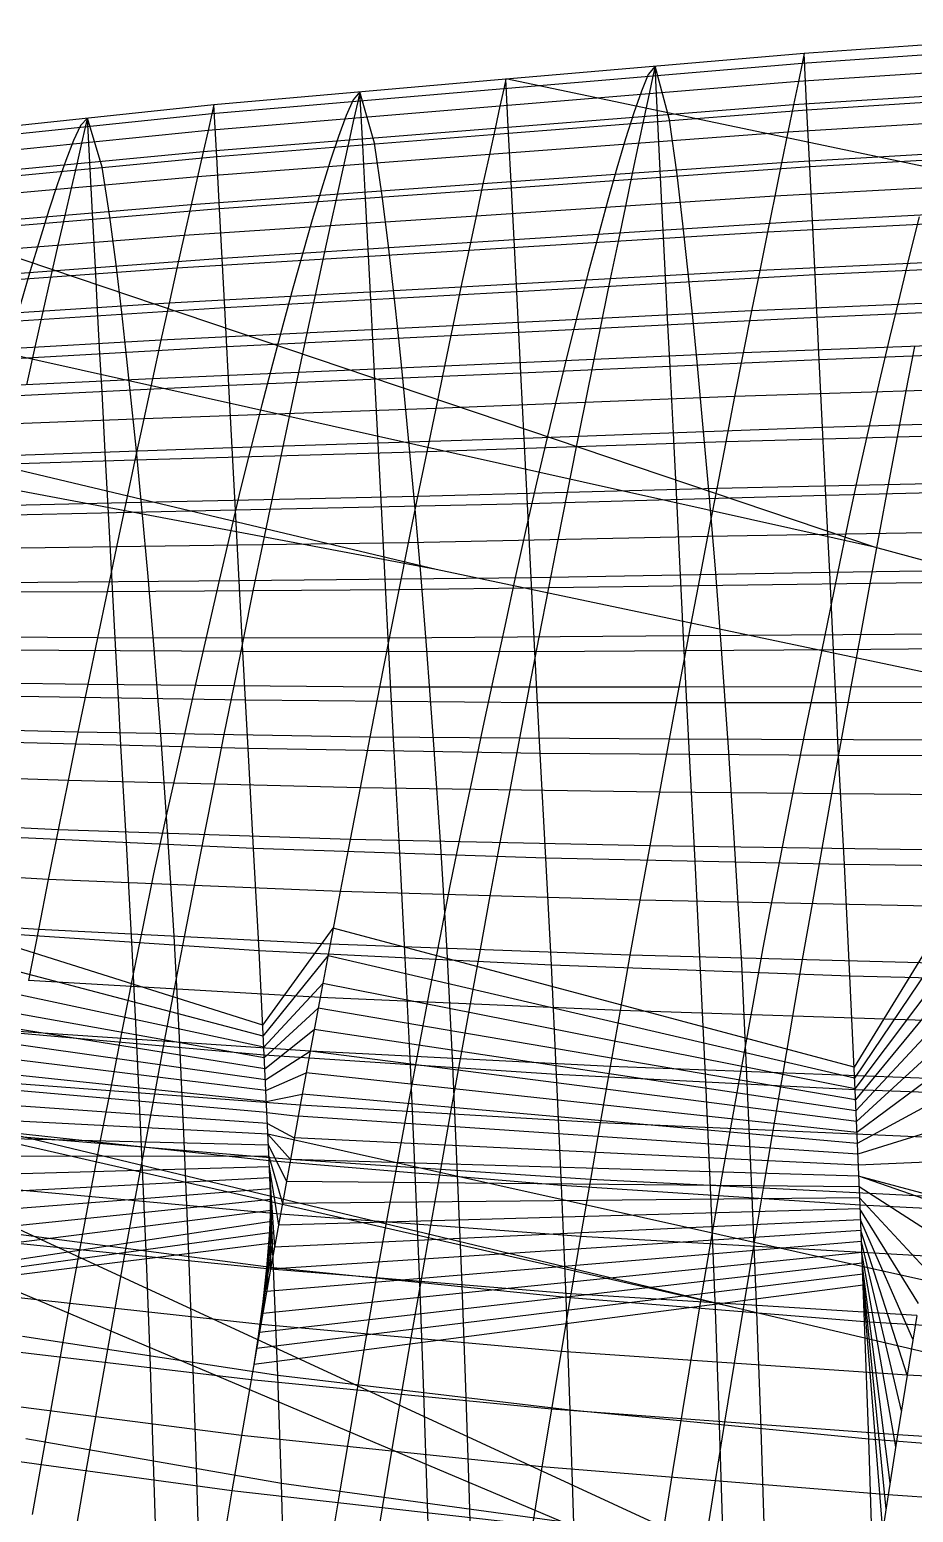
# Model space of a CAD drawing. Extents: x -530 to 530, y -2 to 255.
# Drawn here: x -453.5 to -411.5, y 173.8 to 244.3 of the extents above; entities that cross this region are included whole.
import ezdxf

# ---------------------------------------------------------------- set-up
doc = ezdxf.new("R2010")
doc.units = 0
doc.header["$MEASUREMENT"] = 0
doc.layers.add('default', color=7, linetype='Continuous')

msp = doc.modelspace()

# ---------------------------------------------------------------- linework, layer by layer
at = {"layer": 'default', "color": 5, "linetype": 'Continuous'}
for p, q in [((-400.43, 244.328, 141.991), (-416.674, 243.195, 155.404)), ((-400.43, 244.328, 141.991), (-416.674, 243.195, 155.404)), ((-400.527, 243.835, 141.917), (-416.774, 242.719, 155.337)), ((-416.774, 242.719, 155.337), (-430.973, 241.517, 170.23)), ((-416.674, 243.195, 155.404), (-430.873, 241.973, 170.29)), ((-416.674, 243.195, 155.404), (-430.873, 241.973, 170.29)), ((-400.705, 242.94, 141.781), (-416.954, 241.856, 155.215)), ((-416.774, 242.719, 155.337), (-416.954, 241.856, 155.215)), ((-416.674, 243.195, 155.404), (-416.774, 242.719, 155.337)), ((-430.873, 241.973, 170.29), (-444.76, 240.751, 184.698)), ((-430.873, 241.973, 170.29), (-444.76, 240.751, 184.698)), ((-430.873, 241.973, 170.29), (-430.973, 241.517, 170.23)), ((-430.973, 241.517, 170.23), (-444.86, 240.316, 184.645)), ((-416.954, 241.856, 155.215), (-431.155, 240.689, 170.12)), ((-430.973, 241.517, 170.23), (-431.155, 240.689, 170.12)), ((-416.954, 241.856, 155.215), (-417.185, 240.749, 155.059)), ((-400.931, 241.793, 141.609), (-417.185, 240.749, 155.059)), ((-444.76, 240.751, 184.698), (-456.807, 239.477, 199.979)), ((-444.76, 240.751, 184.698), (-456.807, 239.477, 199.979)), ((-431.155, 240.689, 170.12), (-445.043, 239.526, 184.548)), ((-444.76, 240.751, 184.698), (-444.86, 240.316, 184.645)), ((-417.185, 240.749, 155.059), (-431.387, 239.627, 169.981)), ((-431.155, 240.689, 170.12), (-431.387, 239.627, 169.981)), ((-417.185, 240.749, 155.059), (-417.454, 239.453, 154.878)), ((-444.86, 240.316, 184.645), (-456.906, 239.065, 199.933)), ((-444.86, 240.316, 184.645), (-445.043, 239.526, 184.548)), ((-401.194, 240.449, 141.409), (-417.454, 239.453, 154.878)), ((-445.043, 239.526, 184.548), (-457.085, 238.317, 199.849)), ((-431.387, 239.627, 169.981), (-445.275, 238.514, 184.426)), ((-445.043, 239.526, 184.548), (-445.275, 238.514, 184.426)), ((-431.387, 239.627, 169.981), (-431.658, 238.384, 169.819)), ((-417.454, 239.453, 154.878), (-431.658, 238.384, 169.819)), ((-417.454, 239.453, 154.878), (-417.754, 237.997, 154.677)), ((-445.275, 238.514, 184.426), (-457.314, 237.358, 199.742)), ((-445.275, 238.514, 184.426), (-445.546, 237.328, 184.284)), ((-401.489, 238.94, 141.185), (-417.754, 237.997, 154.677)), ((-431.658, 238.384, 169.819), (-445.546, 237.328, 184.284)), ((-431.658, 238.384, 169.819), (-431.961, 236.986, 169.638)), ((-417.754, 237.997, 154.677), (-431.961, 236.986, 169.638)), ((-417.754, 237.997, 154.677), (-418.079, 236.406, 154.46)), ((-445.546, 237.328, 184.284), (-457.581, 236.236, 199.618)), ((-445.546, 237.328, 184.284), (-445.848, 235.996, 184.126)), ((-401.808, 237.291, 140.945), (-418.079, 236.406, 154.46)), ((-431.961, 236.986, 169.638), (-445.848, 235.996, 184.126)), ((-431.961, 236.986, 169.638), (-432.289, 235.46, 169.444)), ((-418.079, 236.406, 154.46), (-432.289, 235.46, 169.444)), ((-418.079, 236.406, 154.46), (-418.427, 234.693, 154.228)), ((-445.848, 235.996, 184.126), (-457.88, 234.975, 199.479)), ((-445.848, 235.996, 184.126), (-446.176, 234.541, 183.955)), ((-432.289, 235.46, 169.444), (-446.176, 234.541, 183.955)), ((-432.289, 235.46, 169.444), (-432.639, 233.816, 169.237)), ((-402.149, 235.515, 140.688), (-418.427, 234.693, 154.228)), ((-446.176, 234.541, 183.955), (-458.203, 233.597, 199.33)), ((-446.176, 234.541, 183.955), (-446.527, 232.974, 183.774)), ((-418.427, 234.693, 154.228), (-432.639, 233.816, 169.237)), ((-418.427, 234.693, 154.228), (-418.794, 232.874, 153.985)), ((-432.639, 233.816, 169.237), (-446.527, 232.974, 183.774)), ((-432.639, 233.816, 169.237), (-433.009, 232.071, 169.019)), ((-402.51, 233.629, 140.419), (-418.794, 232.874, 153.985)), ((-446.527, 232.974, 183.774), (-458.549, 232.113, 199.172)), ((-446.527, 232.974, 183.774), (-446.897, 231.31, 183.583)), ((-418.794, 232.874, 153.985), (-433.009, 232.071, 169.019)), ((-418.794, 232.874, 153.985), (-419.178, 230.956, 153.732)), ((-433.009, 232.071, 169.019), (-446.897, 231.31, 183.583)), ((-433.009, 232.071, 169.019), (-433.396, 230.231, 168.793)), ((-402.886, 231.641, 140.139), (-419.178, 230.956, 153.732)), ((-446.897, 231.31, 183.583), (-458.914, 230.537, 199.005)), ((-446.897, 231.31, 183.583), (-447.283, 229.555, 183.386)), ((-419.178, 230.956, 153.732), (-433.396, 230.231, 168.793)), ((-419.178, 230.956, 153.732), (-419.576, 228.953, 153.47)), ((-433.396, 230.231, 168.793), (-447.283, 229.555, 183.386)), ((-433.396, 230.231, 168.793), (-433.798, 228.31, 168.559)), ((-447.283, 229.555, 183.386), (-459.295, 228.875, 198.833)), ((-447.283, 229.555, 183.386), (-447.685, 227.723, 183.18)), ((-403.277, 229.565, 139.848), (-419.576, 228.953, 153.47)), ((-419.576, 228.953, 153.47), (-433.798, 228.31, 168.559)), ((-419.576, 228.953, 153.47), (-419.986, 226.869, 153.202)), ((-433.798, 228.31, 168.559), (-447.685, 227.723, 183.18)), ((-433.798, 228.31, 168.559), (-434.211, 226.31, 168.32)), ((-447.685, 227.723, 183.18), (-459.691, 227.14, 198.654)), ((-447.685, 227.723, 183.18), (-448.098, 225.816, 182.971)), ((-403.679, 227.404, 139.551), (-419.986, 226.869, 153.202)), ((-419.986, 226.869, 153.202), (-434.211, 226.31, 168.32)), ((-419.986, 226.869, 153.202), (-420.408, 224.713, 152.928)), ((-448.098, 225.816, 182.971), (-460.098, 225.335, 198.471)), ((-448.098, 225.816, 182.971), (-448.524, 223.844, 182.757)), ((-434.211, 226.31, 168.32), (-448.098, 225.816, 182.971)), ((-434.211, 226.31, 168.32), (-434.636, 224.241, 168.075)), ((-404.093, 225.169, 139.246), (-420.408, 224.713, 152.928)), ((-420.408, 224.713, 152.928), (-434.636, 224.241, 168.075)), ((-420.408, 224.713, 152.928), (-420.84, 222.49, 152.649)), ((-448.524, 223.844, 182.757), (-460.518, 223.467, 198.284)), ((-448.524, 223.844, 182.757), (-448.958, 221.811, 182.539)), ((-434.636, 224.241, 168.075), (-448.524, 223.844, 182.757)), ((-434.636, 224.241, 168.075), (-435.071, 222.109, 167.826)), ((-420.84, 222.49, 152.649), (-435.071, 222.109, 167.826)), ((-420.84, 222.49, 152.649), (-421.278, 220.207, 152.367)), ((-404.516, 222.866, 138.937), (-420.84, 222.49, 152.649)), ((-448.958, 221.811, 182.539), (-460.946, 221.541, 198.095)), ((-448.958, 221.811, 182.539), (-449.4, 219.722, 182.319)), ((-435.071, 222.109, 167.826), (-448.958, 221.811, 182.539)), ((-435.071, 222.109, 167.826), (-435.513, 219.918, 167.574)), ((-421.278, 220.207, 152.367), (-435.513, 219.918, 167.574)), ((-421.278, 220.207, 152.367), (-421.725, 217.87, 152.08)), ((-404.946, 220.499, 138.624), (-421.278, 220.207, 152.367)), ((-449.4, 219.722, 182.319), (-461.382, 219.563, 197.903)), ((-449.4, 219.722, 182.319), (-449.851, 217.583, 182.096)), ((-435.513, 219.918, 167.574), (-449.4, 219.722, 182.319)), ((-435.513, 219.918, 167.574), (-435.963, 217.675, 167.319)), ((-405.384, 218.076, 138.305), (-421.725, 217.87, 152.08)), ((-449.851, 217.583, 182.096), (-461.827, 217.538, 197.709)), ((-449.851, 217.583, 182.096), (-450.306, 215.397, 181.873)), ((-435.963, 217.675, 167.319), (-449.851, 217.583, 182.096)), ((-435.963, 217.675, 167.319), (-436.418, 215.383, 167.063)), ((-421.725, 217.87, 152.08), (-435.963, 217.675, 167.319)), ((-421.725, 217.87, 152.08), (-422.176, 215.48, 151.793)), ((-450.306, 215.397, 181.873), (-462.275, 215.468, 197.514)), ((-450.306, 215.397, 181.873), (-450.767, 213.168, 181.647)), ((-436.418, 215.383, 167.063), (-450.306, 215.397, 181.873)), ((-436.418, 215.383, 167.063), (-436.879, 213.045, 166.804)), ((-422.176, 215.48, 151.793), (-436.418, 215.383, 167.063)), ((-422.176, 215.48, 151.793), (-422.634, 213.044, 151.503)), ((-405.827, 215.599, 137.986), (-422.176, 215.48, 151.793)), ((-450.767, 213.168, 181.647), (-462.73, 213.357, 197.318)), ((-450.767, 213.168, 181.647), (-451.232, 210.902, 181.421)), ((-436.879, 213.045, 166.804), (-450.767, 213.168, 181.647)), ((-436.879, 213.045, 166.804), (-437.345, 210.669, 166.545)), ((-422.634, 213.044, 151.503), (-436.879, 213.045, 166.804)), ((-422.634, 213.044, 151.503), (-423.095, 210.567, 151.212)), ((-406.276, 213.074, 137.664), (-422.634, 213.044, 151.503)), ((-451.232, 210.902, 181.421), (-463.189, 211.211, 197.121)), ((-451.232, 210.902, 181.421), (-451.7, 208.598, 181.196)), ((-437.345, 210.669, 166.545), (-451.232, 210.902, 181.421)), ((-437.345, 210.669, 166.545), (-437.812, 208.253, 166.286)), ((-423.095, 210.567, 151.212), (-437.345, 210.669, 166.545)), ((-423.095, 210.567, 151.212), (-423.559, 208.049, 150.922)), ((-406.728, 210.507, 137.34), (-423.095, 210.567, 151.212)), ((-451.7, 208.598, 181.196), (-463.65, 209.029, 196.926)), ((-451.7, 208.598, 181.196), (-452.171, 206.263, 180.97)), ((-437.812, 208.253, 166.286), (-451.7, 208.598, 181.196)), ((-437.812, 208.253, 166.286), (-438.283, 205.804, 166.027)), ((-423.559, 208.049, 150.922), (-437.812, 208.253, 166.286)), ((-423.559, 208.049, 150.922), (-424.026, 205.497, 150.631)), ((-407.183, 207.897, 137.017), (-423.559, 208.049, 150.922)), ((-452.171, 206.263, 180.97), (-464.115, 206.818, 196.73)), ((-452.171, 206.263, 180.97), (-452.645, 203.9, 180.744)), ((-438.283, 205.804, 166.027), (-452.171, 206.263, 180.97)), ((-438.283, 205.804, 166.027), (-438.757, 203.326, 165.768)), ((-424.026, 205.497, 150.631), (-438.283, 205.804, 166.027)), ((-424.026, 205.497, 150.631), (-424.497, 202.914, 150.339)), ((-407.642, 205.251, 136.694), (-424.026, 205.497, 150.631)), ((-452.645, 203.9, 180.744), (-464.583, 204.58, 196.533)), ((-452.645, 203.9, 180.744), (-453.118, 201.509, 180.521)), ((-438.757, 203.326, 165.768), (-452.645, 203.9, 180.744)), ((-438.757, 203.326, 165.768), (-439.23, 200.819, 165.511)), ((-424.497, 202.914, 150.339), (-438.757, 203.326, 165.768)), ((-424.497, 202.914, 150.339), (-424.966, 200.301, 150.051)), ((-408.103, 202.574, 136.369), (-424.497, 202.914, 150.339)), ((-453.118, 201.509, 180.521), (-465.05, 202.315, 196.34)), ((-453.118, 201.509, 180.521), (-453.593, 199.094, 180.298)), ((-439.23, 200.819, 165.511), (-453.118, 201.509, 180.521)), ((-439.23, 200.819, 165.511), (-439.705, 198.286, 165.255)), ((-424.966, 200.301, 150.051), (-439.23, 200.819, 165.511)), ((-424.966, 200.301, 150.051), (-425.437, 197.661, 149.763)), ((-408.563, 199.866, 136.048), (-424.966, 200.301, 150.051)), ((-439.705, 198.286, 165.255), (-453.593, 199.094, 180.298)), ((-439.705, 198.286, 165.255), (-440.179, 195.733, 165)), ((-425.437, 197.661, 149.763), (-439.705, 198.286, 165.255)), ((-425.437, 197.661, 149.763), (-425.908, 195.001, 149.477)), ((-409.025, 197.13, 135.727), (-425.437, 197.661, 149.763)), ((-440.179, 195.733, 165), (-454.068, 196.659, 180.077)), ((-440.179, 195.733, 165), (-440.654, 193.16, 164.748)), ((-425.908, 195.001, 149.477), (-440.179, 195.733, 165)), ((-425.908, 195.001, 149.477), (-426.378, 192.319, 149.192)), ((-409.487, 194.372, 135.408), (-425.908, 195.001, 149.477)), ((-440.654, 193.16, 164.748), (-454.543, 194.205, 179.858)), ((-440.654, 193.16, 164.748), (-441.127, 190.57, 164.498)), ((-426.378, 192.319, 149.192), (-440.654, 193.16, 164.748)), ((-426.378, 192.319, 149.192), (-426.847, 189.62, 148.911)), ((-409.948, 191.592, 135.09), (-426.378, 192.319, 149.192)), ((-441.127, 190.57, 164.498), (-455.016, 191.736, 179.641)), ((-441.127, 190.57, 164.498), (-441.598, 187.966, 164.251)), ((-426.847, 189.62, 148.911), (-441.127, 190.57, 164.498)), ((-441.598, 187.966, 164.251), (-455.487, 189.252, 179.427)), ((-426.847, 189.62, 148.911), (-427.315, 186.906, 148.633)), ((-410.408, 188.795, 134.776), (-426.847, 189.62, 148.911)), ((-441.598, 187.966, 164.251), (-442.067, 185.349, 164.007)), ((-427.315, 186.906, 148.633), (-441.598, 187.966, 164.251)), ((-442.067, 185.349, 164.007), (-455.956, 186.756, 179.215)), ((-427.315, 186.906, 148.633), (-427.78, 184.179, 148.357)), ((-410.867, 185.982, 134.466), (-427.315, 186.906, 148.633)), ((-442.067, 185.349, 164.007), (-442.533, 182.722, 163.766)), ((-427.78, 184.179, 148.357), (-442.067, 185.349, 164.007)), ((-442.533, 182.722, 163.766), (-456.422, 184.252, 179.007)), ((-427.78, 184.179, 148.357), (-428.242, 181.442, 148.086)), ((-411.323, 183.155, 134.158), (-427.78, 184.179, 148.357)), ((-442.533, 182.722, 163.766), (-442.997, 180.087, 163.529)), ((-428.242, 181.442, 148.086), (-442.533, 182.722, 163.766)), ((-411.323, 183.155, 134.158), (-411.776, 180.318, 133.855)), ((-442.997, 180.087, 163.529), (-456.886, 181.738, 178.802)), ((-428.242, 181.442, 148.086), (-428.702, 178.695, 147.818)), ((-411.776, 180.318, 133.855), (-428.242, 181.442, 148.086)), ((-442.997, 180.087, 163.529), (-443.455, 177.447, 163.297)), ((-428.702, 178.695, 147.818), (-442.997, 180.087, 163.529)), ((-411.776, 180.318, 133.855), (-412.228, 177.471, 133.556)), ((-394.875, 179.336, 119.448), (-411.776, 180.318, 133.855)), ((-443.455, 177.447, 163.297), (-457.345, 179.221, 178.601)), ((-428.702, 178.695, 147.818), (-429.157, 175.944, 147.556)), ((-412.228, 177.471, 133.556), (-428.702, 178.695, 147.818)), ((-443.455, 177.447, 163.297), (-443.911, 174.802, 163.068)), ((-429.157, 175.944, 147.556), (-443.455, 177.447, 163.297)), ((-412.228, 177.471, 133.556), (-412.674, 174.62, 133.262)), ((-395.314, 176.396, 119.118), (-412.228, 177.471, 133.556)), ((-443.911, 174.802, 163.068), (-457.801, 176.698, 178.404)), ((-429.157, 175.944, 147.556), (-429.609, 173.187, 147.297)), ((-412.674, 174.62, 133.262), (-429.157, 175.944, 147.556)), ((-443.911, 174.802, 163.068), (-444.362, 172.155, 162.844)), ((-429.609, 173.187, 147.297), (-443.911, 174.802, 163.068)), ((-412.674, 174.62, 133.262), (-413.117, 171.763, 132.973)), ((-395.748, 173.451, 118.794), (-412.674, 174.62, 133.262))]:
    msp.add_line(p, q, dxfattribs=at)
at = {"layer": 'default', "color": 3, "linetype": 'Continuous'}
for p, q in [((-416.542, 240.497, 155.756), (-416.674, 243.195, 155.404)), ((-430.741, 239.381, 170.62), (-430.873, 241.973, 170.29)), ((-400.3, 241.534, 142.362), (-416.542, 240.497, 155.756)), ((-444.629, 238.277, 185.006), (-444.76, 240.751, 184.698)), ((-416.542, 240.497, 155.756), (-430.741, 239.381, 170.62)), ((-416.409, 237.798, 156.107), (-416.542, 240.497, 155.756)), ((-430.741, 239.381, 170.62), (-444.629, 238.277, 185.006)), ((-430.609, 236.79, 170.951), (-430.741, 239.381, 170.62)), ((-400.169, 238.74, 142.733), (-416.409, 237.798, 156.107)), ((-444.629, 238.277, 185.006), (-456.68, 237.131, 200.264)), ((-444.499, 235.803, 185.314), (-444.629, 238.277, 185.006)), ((-416.409, 237.798, 156.107), (-430.609, 236.79, 170.951)), ((-416.283, 235.228, 156.442), (-416.409, 237.798, 156.107)), ((-430.609, 236.79, 170.951), (-444.499, 235.803, 185.314)), ((-430.483, 234.321, 171.266), (-430.609, 236.79, 170.951)), ((-444.499, 235.803, 185.314), (-456.554, 234.785, 200.55)), ((-444.375, 233.446, 185.608), (-444.499, 235.803, 185.314)), ((-400.046, 236.078, 143.087), (-416.283, 235.228, 156.442)), ((-416.283, 235.228, 156.442), (-430.483, 234.321, 171.266)), ((-416.158, 232.657, 156.776), (-416.283, 235.228, 156.442)), ((-430.483, 234.321, 171.266), (-444.375, 233.446, 185.608)), ((-430.357, 231.852, 171.581), (-430.483, 234.321, 171.266)), ((-444.375, 233.446, 185.608), (-456.434, 232.55, 200.821)), ((-444.25, 231.088, 185.901), (-444.375, 233.446, 185.608)), ((-399.922, 233.416, 143.44), (-416.158, 232.657, 156.776)), ((-416.158, 232.657, 156.776), (-430.357, 231.852, 171.581)), ((-416.058, 230.641, 157.04), (-416.158, 232.657, 156.776)), ((-430.357, 231.852, 171.581), (-444.25, 231.088, 185.901)), ((-430.258, 229.915, 171.828), (-430.357, 231.852, 171.581)), ((-444.25, 231.088, 185.901), (-456.314, 230.315, 201.092)), ((-444.152, 229.24, 186.132), (-444.25, 231.088, 185.901)), ((-399.824, 231.328, 143.718), (-416.058, 230.641, 157.04)), ((-416.058, 230.641, 157.04), (-430.258, 229.915, 171.828)), ((-415.959, 228.625, 157.303), (-416.058, 230.641, 157.04)), ((-430.258, 229.915, 171.828), (-444.152, 229.24, 186.132)), ((-430.159, 227.978, 172.076), (-430.258, 229.915, 171.828)), ((-444.152, 229.24, 186.132), (-456.219, 228.561, 201.306)), ((-444.054, 227.391, 186.363), (-444.152, 229.24, 186.132)), ((-415.959, 228.625, 157.303), (-430.159, 227.978, 172.076)), ((-399.726, 229.24, 143.996), (-415.959, 228.625, 157.303)), ((-415.8, 225.395, 157.723), (-415.959, 228.625, 157.303)), ((-430.159, 227.978, 172.076), (-444.054, 227.391, 186.363)), ((-430.001, 224.876, 172.471), (-430.159, 227.978, 172.076)), ((-444.054, 227.391, 186.363), (-456.123, 226.808, 201.519)), ((-443.898, 224.429, 186.732), (-444.054, 227.391, 186.363)), ((-399.57, 225.895, 144.44), (-415.8, 225.395, 157.723)), ((-415.8, 225.395, 157.723), (-430.001, 224.876, 172.471)), ((-415.642, 222.166, 158.143), (-415.8, 225.395, 157.723)), ((-443.898, 224.429, 186.732), (-455.972, 224, 201.86)), ((-430.001, 224.876, 172.471), (-443.898, 224.429, 186.732)), ((-443.742, 221.468, 187.101), (-443.898, 224.429, 186.732)), ((-429.844, 221.775, 172.866), (-430.001, 224.876, 172.471)), ((-399.415, 222.551, 144.883), (-415.642, 222.166, 158.143)), ((-429.844, 221.775, 172.866), (-443.742, 221.468, 187.101)), ((-415.642, 222.166, 158.143), (-429.844, 221.775, 172.866)), ((-429.664, 218.249, 173.316), (-429.844, 221.775, 172.866)), ((-415.462, 218.495, 158.621), (-415.642, 222.166, 158.143)), ((-443.742, 221.468, 187.101), (-455.822, 221.192, 202.201)), ((-443.564, 218.102, 187.52), (-443.742, 221.468, 187.101)), ((-399.238, 218.75, 145.388), (-415.462, 218.495, 158.621)), ((-443.564, 218.102, 187.52), (-455.65, 218.001, 202.589)), ((-429.664, 218.249, 173.316), (-443.564, 218.102, 187.52)), ((-443.387, 214.737, 187.939), (-443.564, 218.102, 187.52)), ((-415.462, 218.495, 158.621), (-429.664, 218.249, 173.316)), ((-429.485, 214.724, 173.765), (-429.664, 218.249, 173.316)), ((-415.283, 214.825, 159.099), (-415.462, 218.495, 158.621)), ((-443.387, 214.737, 187.939), (-455.478, 214.81, 202.977)), ((-443.265, 212.429, 188.227), (-443.387, 214.737, 187.939)), ((-429.485, 214.724, 173.765), (-443.387, 214.737, 187.939)), ((-415.283, 214.825, 159.099), (-429.485, 214.724, 173.765)), ((-429.361, 212.306, 174.074), (-429.485, 214.724, 173.765)), ((-399.061, 214.95, 145.892), (-415.283, 214.825, 159.099)), ((-415.159, 212.308, 159.427), (-415.283, 214.825, 159.099)), ((-443.265, 212.429, 188.227), (-455.36, 212.621, 203.243)), ((-443.142, 210.121, 188.515), (-443.265, 212.429, 188.227)), ((-429.361, 212.306, 174.074), (-443.265, 212.429, 188.227)), ((-398.939, 212.343, 146.239), (-415.159, 212.308, 159.427)), ((-415.159, 212.308, 159.427), (-429.361, 212.306, 174.074)), ((-429.238, 209.889, 174.383), (-429.361, 212.306, 174.074)), ((-415.035, 209.791, 159.755), (-415.159, 212.308, 159.427)), ((-443.142, 210.121, 188.515), (-455.241, 210.433, 203.509)), ((-442.875, 205.371, 189.121), (-443.142, 210.121, 188.515)), ((-429.238, 209.889, 174.383), (-443.142, 210.121, 188.515)), ((-428.968, 204.913, 175.033), (-429.238, 209.889, 174.383)), ((-415.035, 209.791, 159.755), (-429.238, 209.889, 174.383)), ((-414.765, 204.611, 160.447), (-415.035, 209.791, 159.755)), ((-398.817, 209.737, 146.585), (-415.035, 209.791, 159.755)), ((-442.875, 205.371, 189.121), (-454.983, 205.929, 204.069)), ((-442.617, 200.503, 189.729), (-442.875, 205.371, 189.121)), ((-428.968, 204.913, 175.033), (-442.875, 205.371, 189.121)), ((-428.707, 199.814, 175.685), (-428.968, 204.913, 175.033)), ((-414.765, 204.611, 160.447), (-428.968, 204.913, 175.033)), ((-414.503, 199.302, 161.14), (-414.765, 204.611, 160.447)), ((-398.551, 204.373, 147.316), (-414.765, 204.611, 160.447)), ((-442.441, 196.961, 190.161), (-464.706, 203.982, 196.482)), ((-442.415, 196.442, 190.224), (-465.031, 202.401, 196.348)), ((-442.617, 200.503, 189.729), (-454.732, 201.312, 204.631)), ((-414.303, 194.967, 161.691), (-439.088, 201.572, 165.588)), ((-442.39, 195.923, 190.287), (-465.356, 200.819, 196.214)), ((-442.371, 195.541, 190.333), (-442.617, 200.503, 189.729)), ((-428.707, 199.814, 175.685), (-442.617, 200.503, 189.729)), ((-414.279, 194.449, 161.757), (-439.335, 200.258, 165.455)), ((-428.458, 194.617, 176.332), (-428.707, 199.814, 175.685)), ((-414.503, 199.302, 161.14), (-428.707, 199.814, 175.685)), ((-442.365, 195.405, 190.35), (-465.612, 199.567, 196.109)), ((-414.255, 193.93, 161.823), (-439.581, 198.943, 165.321)), ((-414.253, 193.891, 161.828), (-414.503, 199.302, 161.14)), ((-398.294, 198.875, 148.048), (-414.503, 199.302, 161.14)), ((-442.341, 194.886, 190.411), (-465.799, 198.645, 196.032)), ((-442.317, 194.367, 190.473), (-465.986, 197.722, 195.955)), ((-414.233, 193.412, 161.887), (-439.8, 197.775, 165.204)), ((-442.293, 193.849, 190.534), (-466.174, 196.793, 195.879)), ((-442.371, 195.541, 190.333), (-454.495, 196.608, 205.19)), ((-414.211, 192.893, 161.951), (-439.99, 196.754, 165.102)), ((-442.27, 193.33, 190.596), (-466.361, 195.863, 195.803)), ((-442.14, 190.506, 190.93), (-442.371, 195.541, 190.333)), ((-428.458, 194.617, 176.332), (-442.371, 195.541, 190.333)), ((-414.189, 192.375, 162.015), (-440.179, 195.733, 165)), ((-442.246, 192.812, 190.657), (-466.548, 194.931, 195.728)), ((-414.167, 191.857, 162.079), (-440.369, 194.704, 164.899)), ((-442.222, 192.293, 190.719), (-466.735, 193.995, 195.653)), ((-428.225, 189.343, 176.971), (-428.458, 194.617, 176.332)), ((-414.253, 193.891, 161.828), (-428.458, 194.617, 176.332)), ((-414.144, 191.338, 162.143), (-440.559, 193.674, 164.798)), ((-414.019, 188.4, 162.506), (-414.253, 193.891, 161.828)), ((-398.048, 193.271, 148.774), (-414.253, 193.891, 161.828)), ((-442.198, 191.774, 190.78), (-466.921, 193.06, 195.578)), ((-414.122, 190.82, 162.207), (-440.748, 192.642, 164.698)), ((-442.174, 191.256, 190.841), (-467.154, 191.883, 195.485)), ((-442.14, 190.506, 190.93), (-454.272, 191.834, 205.743)), ((-414.1, 190.301, 162.271), (-440.938, 191.606, 164.598)), ((-442.151, 190.737, 190.903), (-467.386, 190.707, 195.393)), ((-441.925, 185.419, 191.518), (-442.14, 190.506, 190.93)), ((-428.225, 189.343, 176.971), (-442.14, 190.506, 190.93)), ((-414.078, 189.783, 162.335), (-441.127, 190.57, 164.498)), ((-442.128, 190.218, 190.964), (-467.618, 189.525, 195.301)), ((-442.084, 189.181, 191.083), (-468.079, 187.157, 195.12)), ((-442.106, 189.7, 191.023), (-467.849, 188.344, 195.21)), ((-414.056, 189.265, 162.4), (-441.315, 189.528, 164.399)), ((-428.007, 184.014, 177.6), (-428.225, 189.343, 176.971)), ((-414.019, 188.4, 162.506), (-428.225, 189.343, 176.971)), ((-442.062, 188.663, 191.143), (-468.309, 185.971, 195.03)), ((-414.034, 188.746, 162.464), (-441.504, 188.487, 164.3)), ((-413.8, 182.851, 163.173), (-414.019, 188.4, 162.506)), ((-397.818, 187.585, 149.489), (-414.019, 188.4, 162.506)), ((-442.04, 188.144, 191.203), (-468.538, 184.781, 194.942)), ((-413.992, 187.709, 162.589), (-441.879, 186.396, 164.104)), ((-414.012, 188.228, 162.527), (-441.692, 187.442, 164.202)), ((-441.996, 187.107, 191.323), (-468.798, 183.427, 194.841)), ((-442.018, 187.625, 191.263), (-468.767, 183.591, 194.853)), ((-441.925, 185.419, 191.518), (-454.064, 187.01, 206.287)), ((-413.971, 187.191, 162.652), (-442.067, 185.349, 164.007)), ((-441.974, 186.588, 191.383), (-468.829, 183.264, 194.829)), ((-413.951, 186.673, 162.714), (-442.253, 184.298, 163.911)), ((-413.91, 185.636, 162.838), (-442.6, 182.341, 163.732)), ((-413.93, 186.154, 162.776), (-442.44, 183.248, 163.815)), ((-413.889, 185.118, 162.901), (-442.734, 181.58, 163.664)), ((-441.729, 180.295, 192.092), (-441.925, 185.419, 191.518)), ((-428.007, 184.014, 177.6), (-441.925, 185.419, 191.518)), ((-413.869, 184.599, 162.963), (-442.868, 180.818, 163.595)), ((-427.808, 178.646, 178.213), (-428.007, 184.014, 177.6)), ((-413.8, 182.851, 163.173), (-428.007, 184.014, 177.6)), ((-413.6, 177.263, 163.823), (-413.8, 182.851, 163.173)), ((-397.602, 181.839, 150.191), (-413.8, 182.851, 163.173)), ((-441.729, 180.295, 192.092), (-453.876, 182.152, 206.819)), ((-441.555, 175.153, 192.648), (-441.729, 180.295, 192.092)), ((-427.808, 178.646, 178.213), (-441.729, 180.295, 192.092)), ((-427.632, 173.26, 178.806), (-427.808, 178.646, 178.213)), ((-413.6, 177.263, 163.823), (-427.808, 178.646, 178.213)), ((-441.555, 175.153, 192.648), (-453.709, 177.277, 207.335)), ((-413.422, 171.655, 164.451), (-413.6, 177.263, 163.823)), ((-397.406, 176.051, 150.875), (-413.6, 177.263, 163.823)), ((-441.404, 170.007, 193.184), (-441.555, 175.153, 192.648)), ((-427.632, 173.26, 178.806), (-441.555, 175.153, 192.648))]:
    msp.add_line(p, q, dxfattribs=at)
at = {"layer": 'default', "color": 30, "linetype": 'Continuous'}
for p, q in [((-357.98, 226.66, 213.412), (-430.872, 241.989, 170.289)), ((-413.322, 219.706, 288.296), (-468.616, 238.355, 214.58)), ((-413.322, 219.706, 288.296), (-488.165, 236.398, 244.044)), ((-434.19, 218.645, 319.721), (-502.36, 234.86, 273.018)), ((-434.19, 218.645, 319.721), (-514.134, 233.669, 299.375)), ((-323.255, 195.246, 369.94), (-413.322, 219.706, 288.296)), ((-323.255, 195.246, 369.94), (-434.19, 218.645, 319.721))]:
    msp.add_line(p, q, dxfattribs=at)
at = {"layer": 'default', "color": 4, "linetype": 'Continuous'}
for p, q in [((-424.093, 242.196, 162.556), (-424.424, 241.403, 162.286)), ((-423.773, 242.584, 162.847), (-424.093, 242.196, 162.556)), ((-423.089, 240.037, 163.736), (-423.773, 242.584, 162.847)), ((-437.816, 241.362, 177.494), (-438.141, 240.993, 177.226)), ((-437.122, 238.922, 178.321), (-437.816, 241.362, 177.494)), ((-424.424, 241.403, 162.286), (-424.784, 240.364, 162.005)), ((-438.141, 240.993, 177.226), (-438.475, 240.237, 176.98)), ((-450.783, 240.114, 192.338), (-451.11, 239.766, 192.094)), ((-450.085, 237.792, 193.103), (-450.783, 240.114, 192.338)), ((-438.475, 240.237, 176.98), (-438.839, 239.244, 176.726)), ((-424.784, 240.364, 162.005), (-425.173, 239.135, 161.711)), ((-422.726, 237.433, 164.305), (-423.089, 240.037, 163.736)), ((-451.11, 239.766, 192.094), (-451.445, 239.049, 191.872)), ((-438.839, 239.244, 176.726), (-439.231, 238.07, 176.459)), ((-451.445, 239.049, 191.872), (-451.808, 238.107, 191.643)), ((-436.755, 236.428, 178.852), (-437.122, 238.922, 178.321)), ((-425.173, 239.135, 161.711), (-425.587, 237.745, 161.404)), ((-451.808, 238.107, 191.643), (-452.2, 236.993, 191.404)), ((-449.718, 235.418, 193.596), (-450.085, 237.792, 193.103)), ((-439.231, 238.07, 176.459), (-439.648, 236.742, 176.183)), ((-425.587, 237.745, 161.404), (-426.02, 236.221, 161.089)), ((-422.433, 234.943, 164.796), (-422.726, 237.433, 164.305)), ((-452.2, 236.993, 191.404), (-452.616, 235.732, 191.157)), ((-439.648, 236.742, 176.183), (-440.084, 235.285, 175.899)), ((-436.46, 234.043, 179.31), (-436.755, 236.428, 178.852)), ((-452.616, 235.732, 191.157), (-453.051, 234.349, 190.904)), ((-426.02, 236.221, 161.089), (-426.467, 234.574, 160.768)), ((-449.423, 233.149, 194.02), (-449.718, 235.418, 193.596)), ((-440.084, 235.285, 175.899), (-440.535, 233.71, 175.61)), ((-422.162, 232.45, 165.264), (-422.433, 234.943, 164.796)), ((-411.198, 235.426, 146.427), (-411.657, 233.604, 146.063)), ((-453.051, 234.349, 190.904), (-453.5, 232.854, 190.647)), ((-426.467, 234.574, 160.768), (-426.934, 232.821, 160.437)), ((-440.535, 233.71, 175.61), (-441.006, 232.035, 175.312)), ((-436.187, 231.655, 179.748), (-436.46, 234.043, 179.31)), ((-411.657, 233.604, 146.063), (-412.125, 231.679, 145.696)), ((-453.5, 232.854, 190.647), (-453.969, 231.263, 190.382)), ((-449.15, 230.876, 194.426), (-449.423, 233.149, 194.02)), ((-426.934, 232.821, 160.437), (-427.41, 230.97, 160.104)), ((-421.965, 230.491, 165.617), (-422.162, 232.45, 165.264)), ((-441.006, 232.035, 175.312), (-441.485, 230.265, 175.013)), ((-435.988, 229.78, 180.077), (-436.187, 231.655, 179.748)), ((-412.125, 231.679, 145.696), (-412.61, 229.667, 145.318)), ((-448.952, 229.091, 194.731), (-449.15, 230.876, 194.426)), ((-427.41, 230.97, 160.104), (-427.903, 229.035, 159.761)), ((-441.485, 230.265, 175.013), (-441.981, 228.415, 174.706)), ((-421.771, 228.531, 165.967), (-421.965, 230.491, 165.617)), ((-435.793, 227.902, 180.404), (-435.988, 229.78, 180.077)), ((-412.61, 229.667, 145.318), (-413.1, 227.569, 144.942)), ((-448.758, 227.305, 195.034), (-448.952, 229.091, 194.731)), ((-427.903, 229.035, 159.761), (-428.4, 227.017, 159.419)), ((-441.981, 228.415, 174.706), (-442.482, 226.485, 174.399)), ((-435.498, 224.893, 180.91), (-435.793, 227.902, 180.404)), ((-421.477, 225.389, 166.509), (-421.771, 228.531, 165.967)), ((-448.464, 224.441, 195.504), (-448.758, 227.305, 195.034)), ((-413.1, 227.569, 144.942), (-413.603, 225.398, 144.556)), ((-442.482, 226.485, 174.399), (-442.997, 224.489, 174.086)), ((-428.4, 227.017, 159.419), (-428.912, 224.929, 159.069)), ((-421.204, 222.244, 167.031), (-421.477, 225.389, 166.509)), ((-413.603, 225.398, 144.556), (-414.105, 223.155, 144.177)), ((-448.191, 221.575, 195.957), (-448.464, 224.441, 195.504)), ((-442.997, 224.489, 174.086), (-443.51, 222.426, 173.78)), ((-435.223, 221.881, 181.399), (-435.498, 224.893, 180.91)), ((-428.912, 224.929, 159.069), (-429.421, 222.771, 158.727)), ((-414.105, 223.155, 144.177), (-414.594, 220.843, 143.818)), ((-443.51, 222.426, 173.78), (-444.009, 220.3, 173.49)), ((-429.421, 222.771, 158.727), (-429.917, 220.548, 158.402)), ((-420.902, 218.668, 167.616), (-421.204, 222.244, 167.031)), ((-447.89, 218.316, 196.464), (-448.191, 221.575, 195.957)), ((-434.92, 218.456, 181.945), (-435.223, 221.881, 181.399)), ((-414.594, 220.843, 143.818), (-415.092, 218.475, 143.454)), ((-444.009, 220.3, 173.49), (-444.517, 218.121, 173.197)), ((-429.917, 220.548, 158.402), (-430.423, 218.27, 158.074)), ((-447.616, 215.054, 196.948), (-447.89, 218.316, 196.464)), ((-444.517, 218.121, 173.197), (-445.023, 215.893, 172.909)), ((-434.643, 215.027, 182.468), (-434.92, 218.456, 181.945)), ((-430.423, 218.27, 158.074), (-430.926, 215.94, 157.75)), ((-420.627, 215.087, 168.175), (-420.902, 218.668, 167.616)), ((-415.092, 218.475, 143.454), (-415.588, 216.053, 143.095)), ((-445.023, 215.893, 172.909), (-445.542, 213.622, 172.615)), ((-430.926, 215.94, 157.75), (-431.441, 213.566, 157.419)), ((-415.588, 216.053, 143.095), (-416.095, 213.585, 142.729)), ((-447.447, 212.813, 197.266), (-447.616, 215.054, 196.948)), ((-434.473, 212.673, 182.809), (-434.643, 215.027, 182.468)), ((-420.456, 212.628, 168.54), (-420.627, 215.087, 168.175)), ((-445.542, 213.622, 172.615), (-446.058, 211.31, 172.325)), ((-431.441, 213.566, 157.419), (-431.96, 211.15, 157.088)), ((-416.095, 213.585, 142.729), (-416.607, 211.074, 142.361)), ((-447.279, 210.579, 197.58), (-447.447, 212.813, 197.266)), ((-434.302, 210.325, 183.148), (-434.473, 212.673, 182.809)), ((-420.285, 210.177, 168.902), (-420.456, 212.628, 168.54)), ((-446.058, 211.31, 172.325), (-446.581, 208.96, 172.031)), ((-431.96, 211.15, 157.088), (-432.475, 208.691, 156.763)), ((-416.607, 211.074, 142.361), (-417.114, 208.518, 142)), ((-446.953, 205.961, 198.22), (-447.279, 210.579, 197.58)), ((-433.972, 205.472, 183.837), (-434.302, 210.325, 183.148)), ((-419.955, 205.109, 169.639), (-420.285, 210.177, 168.902)), ((-446.581, 208.96, 172.031), (-447.108, 206.58, 171.737)), ((-432.475, 208.691, 156.763), (-432.998, 206.203, 156.433)), ((-417.114, 208.518, 142), (-417.629, 205.932, 141.633)), ((-447.108, 206.58, 171.737), (-447.631, 204.168, 171.449)), ((-432.998, 206.203, 156.433), (-433.519, 203.68, 156.108)), ((-407.506, 206.034, 136.789), (-414.303, 194.967, 161.691)), ((-446.658, 201.214, 198.839), (-446.953, 205.961, 198.22)), ((-433.672, 200.483, 184.505), (-433.972, 205.472, 183.837)), ((-417.629, 205.932, 141.633), (-418.143, 203.31, 141.273)), ((-419.649, 199.901, 170.357), (-419.955, 205.109, 169.639)), ((-447.631, 204.168, 171.449), (-448.135, 201.72, 171.18)), ((-407.864, 203.958, 136.537), (-414.281, 194.449, 161.755)), ((-433.519, 203.68, 156.108), (-434.02, 201.122, 155.805)), ((-418.143, 203.31, 141.273), (-418.637, 200.65, 140.935)), ((-408.195, 202.033, 136.305), (-414.26, 193.93, 161.818)), ((-448.135, 201.72, 171.18), (-448.635, 199.248, 170.918)), ((-446.408, 196.37, 199.43), (-446.658, 201.214, 198.839)), ((-442.441, 196.961, 190.161), (-439.088, 201.572, 165.588)), ((-434.02, 201.122, 155.805), (-434.517, 198.537, 155.508)), ((-433.416, 195.392, 185.14), (-433.672, 200.483, 184.505)), ((-418.637, 200.65, 140.935), (-419.127, 197.964, 140.604)), ((-408.471, 200.408, 136.112), (-414.238, 193.412, 161.882)), ((-442.415, 196.442, 190.224), (-439.335, 200.258, 165.455)), ((-419.397, 194.584, 171.029), (-419.649, 199.901, 170.357)), ((-448.635, 199.248, 170.918), (-449.129, 196.754, 170.663)), ((-442.39, 195.923, 190.287), (-439.581, 198.943, 165.321)), ((-434.517, 198.537, 155.508), (-435.015, 195.931, 155.213)), ((-408.748, 198.771, 135.919), (-414.216, 192.894, 161.946)), ((-442.365, 195.405, 190.35), (-439.8, 197.775, 165.204)), ((-419.127, 197.964, 140.604), (-419.617, 195.256, 140.275)), ((-409.025, 197.13, 135.727), (-414.194, 192.375, 162.009)), ((-449.129, 196.754, 170.663), (-449.629, 194.241, 170.404)), ((-446.181, 191.453, 200.005), (-446.408, 196.37, 199.43)), ((-442.341, 194.886, 190.411), (-439.99, 196.754, 165.102)), ((-442.317, 194.367, 190.473), (-440.179, 195.733, 165)), ((-435.015, 195.931, 155.213), (-435.506, 193.303, 154.926)), ((-409.302, 195.475, 135.535), (-414.173, 191.857, 162.073)), ((-442.293, 193.849, 190.534), (-440.369, 194.704, 164.899)), ((-433.184, 190.225, 185.759), (-433.416, 195.392, 185.14)), ((-419.617, 195.256, 140.275), (-420.102, 192.524, 139.954)), ((-449.629, 194.241, 170.404), (-450.127, 191.711, 170.147)), ((-419.163, 189.189, 171.688), (-419.397, 194.584, 171.029)), ((-442.27, 193.33, 190.596), (-440.559, 193.674, 164.798)), ((-435.506, 193.303, 154.926), (-436.002, 190.659, 154.635)), ((-409.579, 193.816, 135.344), (-414.151, 191.338, 162.136)), ((-442.246, 192.812, 190.657), (-440.748, 192.642, 164.698)), ((-442.222, 192.293, 190.719), (-440.938, 191.606, 164.598)), ((-420.102, 192.524, 139.954), (-420.591, 189.776, 139.629)), ((-409.856, 192.148, 135.154), (-414.129, 190.82, 162.2)), ((-450.127, 191.711, 170.147), (-450.623, 189.168, 169.893)), ((-445.97, 186.484, 200.573), (-446.181, 191.453, 200.005)), ((-442.198, 191.774, 190.78), (-441.127, 190.57, 164.498)), ((-442.174, 191.256, 190.841), (-441.315, 189.528, 164.399)), ((-442.151, 190.737, 190.903), (-441.504, 188.487, 164.3)), ((-436.002, 190.659, 154.635), (-436.495, 187.999, 154.348)), ((-410.132, 190.474, 134.965), (-414.108, 190.302, 162.264)), ((-442.128, 190.218, 190.964), (-441.692, 187.442, 164.202)), ((-432.968, 185.003, 186.368), (-433.184, 190.225, 185.759)), ((-420.591, 189.776, 139.629), (-421.077, 187.012, 139.308)), ((-410.408, 188.795, 134.776), (-414.086, 189.783, 162.327)), ((-450.623, 189.168, 169.893), (-451.103, 186.607, 169.657)), ((-442.106, 189.7, 191.023), (-441.879, 186.396, 164.104)), ((-442.084, 189.181, 191.083), (-442.067, 185.349, 164.007)), ((-418.945, 183.736, 172.338), (-419.163, 189.189, 171.688)), ((-410.683, 187.107, 134.59), (-414.064, 189.265, 162.391)), ((-442.062, 188.663, 191.143), (-442.253, 184.298, 163.911)), ((-410.958, 185.417, 134.404), (-414.043, 188.747, 162.454)), ((-442.04, 188.144, 191.203), (-442.44, 183.248, 163.815)), ((-436.495, 187.999, 154.348), (-436.973, 185.323, 154.079)), ((-411.232, 183.72, 134.22), (-414.021, 188.228, 162.518)), ((-411.505, 182.02, 134.037), (-413.999, 187.71, 162.582)), ((-441.996, 187.107, 191.323), (-442.734, 181.58, 163.664)), ((-442.018, 187.625, 191.263), (-442.6, 182.341, 163.732)), ((-421.077, 187.012, 139.308), (-421.548, 184.23, 139.007)), ((-411.776, 180.318, 133.855), (-413.977, 187.191, 162.645)), ((-451.103, 186.607, 169.657), (-451.571, 184.035, 169.431)), ((-445.778, 181.479, 201.127), (-445.97, 186.484, 200.573)), ((-441.974, 186.588, 191.383), (-442.868, 180.818, 163.595)), ((-412.047, 178.61, 133.675), (-413.956, 186.673, 162.709)), ((-412.317, 176.901, 133.497), (-413.934, 186.155, 162.772)), ((-412.585, 175.19, 133.321), (-413.912, 185.636, 162.836)), ((-436.973, 185.323, 154.079), (-437.439, 182.635, 153.821)), ((-432.771, 179.743, 186.963), (-432.968, 185.003, 186.368)), ((-412.78, 173.933, 133.192), (-413.891, 185.118, 162.899)), ((-421.548, 184.23, 139.007), (-422.008, 181.437, 138.717)), ((-412.94, 172.903, 133.088), (-413.869, 184.599, 162.963)), ((-451.571, 184.035, 169.431), (-452.038, 181.454, 169.208)), ((-418.746, 178.243, 172.97), (-418.945, 183.736, 172.338)), ((-437.439, 182.635, 153.821), (-437.904, 179.937, 153.566)), ((-452.038, 181.454, 169.208), (-452.499, 178.868, 168.989)), ((-445.608, 176.455, 201.664), (-445.778, 181.479, 201.127)), ((-422.008, 181.437, 138.717), (-422.467, 178.633, 138.431)), ((-437.904, 179.937, 153.566), (-438.363, 177.234, 153.317)), ((-432.596, 174.463, 187.538), (-432.771, 179.743, 186.963)), ((-452.499, 178.868, 168.989), (-452.957, 176.279, 168.774)), ((-422.467, 178.633, 138.431), (-422.92, 175.825, 138.151)), ((-418.569, 172.729, 173.582), (-418.746, 178.243, 172.97)), ((-438.363, 177.234, 153.317), (-438.819, 174.527, 153.071)), ((-445.46, 171.427, 202.183), (-445.608, 176.455, 201.664)), ((-452.957, 176.279, 168.774), (-453.411, 173.686, 168.563)), ((-422.92, 175.825, 138.151), (-423.369, 173.012, 137.875)), ((-438.819, 174.527, 153.071), (-439.271, 171.817, 152.83)), ((-432.444, 169.178, 188.094), (-432.596, 174.463, 187.538))]:
    msp.add_line(p, q, dxfattribs=at)
at = {"layer": 'default', "color": 7, "linetype": 'Continuous'}
for p, q in [((-423.873, 242.118, 162.783), (-424.055, 241.272, 162.667)), ((-423.773, 242.584, 162.847), (-423.873, 242.118, 162.783)), ((-423.641, 239.939, 163.188), (-423.773, 242.584, 162.847)), ((-437.816, 241.362, 177.494), (-437.917, 240.916, 177.437)), ((-437.685, 238.829, 177.813), (-437.816, 241.362, 177.494)), ((-424.055, 241.272, 162.667), (-424.286, 240.188, 162.52)), ((-437.917, 240.916, 177.437), (-438.099, 240.107, 177.334)), ((-450.783, 240.114, 192.338), (-450.883, 239.69, 192.289)), ((-450.655, 237.704, 192.635), (-450.783, 240.114, 192.338)), ((-438.099, 240.107, 177.334), (-438.331, 239.07, 177.203)), ((-424.286, 240.188, 162.52), (-424.556, 238.918, 162.348)), ((-423.509, 237.294, 163.529), (-423.641, 239.939, 163.188)), ((-450.883, 239.69, 192.289), (-451.064, 238.922, 192.199)), ((-451.064, 238.922, 192.199), (-451.295, 237.936, 192.084)), ((-438.331, 239.07, 177.203), (-438.602, 237.856, 177.051)), ((-437.554, 236.296, 178.133), (-437.685, 238.829, 177.813)), ((-424.556, 238.918, 162.348), (-424.858, 237.492, 162.157)), ((-451.295, 237.936, 192.084), (-451.564, 236.782, 191.951)), ((-438.602, 237.856, 177.051), (-438.905, 236.491, 176.882)), ((-450.526, 235.294, 192.932), (-450.655, 237.704, 192.635)), ((-424.858, 237.492, 162.157), (-425.184, 235.933, 161.952)), ((-423.383, 234.774, 163.854), (-423.509, 237.294, 163.529)), ((-451.564, 236.782, 191.951), (-451.864, 235.485, 191.803)), ((-438.905, 236.491, 176.882), (-439.232, 235.001, 176.7)), ((-437.429, 233.883, 178.437), (-437.554, 236.296, 178.133)), ((-425.184, 235.933, 161.952), (-425.533, 234.255, 161.732)), ((-451.864, 235.485, 191.803), (-452.189, 234.069, 191.643)), ((-450.404, 232.998, 193.214), (-450.526, 235.294, 192.932)), ((-439.232, 235.001, 176.7), (-439.583, 233.395, 176.505)), ((-425.533, 234.255, 161.732), (-425.902, 232.472, 161.502)), ((-423.258, 232.255, 164.178), (-423.383, 234.774, 163.854)), ((-452.189, 234.069, 191.643), (-452.538, 232.543, 191.473)), ((-437.304, 231.47, 178.741), (-437.429, 233.883, 178.437)), ((-450.282, 230.702, 193.497), (-450.404, 232.998, 193.214)), ((-439.583, 233.395, 176.505), (-439.953, 231.69, 176.301)), ((-452.538, 232.543, 191.473), (-452.905, 230.923, 191.294)), ((-425.902, 232.472, 161.502), (-426.287, 230.594, 161.263)), ((-423.158, 230.278, 164.434), (-423.258, 232.255, 164.178)), ((-439.953, 231.69, 176.301), (-440.339, 229.893, 176.09)), ((-437.205, 229.577, 178.98), (-437.304, 231.47, 178.741)), ((-452.905, 230.923, 191.294), (-453.289, 229.215, 191.109)), ((-450.185, 228.9, 193.719), (-450.282, 230.702, 193.497)), ((-426.287, 230.594, 161.263), (-426.687, 228.631, 161.015)), ((-423.059, 228.302, 164.689), (-423.158, 230.278, 164.434)), ((-440.339, 229.893, 176.09), (-440.741, 228.016, 175.87)), ((-437.106, 227.685, 179.219), (-437.205, 229.577, 178.98)), ((-453.289, 229.215, 191.109), (-453.688, 227.432, 190.917)), ((-450.089, 227.099, 193.941), (-450.185, 228.9, 193.719)), ((-426.687, 228.631, 161.015), (-427.099, 226.589, 160.761)), ((-411.427, 229.259, 146.659), (-411.833, 227.137, 146.377)), ((-440.741, 228.016, 175.87), (-441.155, 226.063, 175.646)), ((-422.901, 225.136, 165.097), (-423.059, 228.302, 164.689)), ((-436.95, 224.653, 179.601), (-437.106, 227.685, 179.219)), ((-449.935, 224.215, 194.296), (-450.089, 227.099, 193.941)), ((-427.099, 226.589, 160.761), (-427.522, 224.477, 160.501)), ((-411.833, 227.137, 146.377), (-412.251, 224.941, 146.087)), ((-441.155, 226.063, 175.646), (-441.58, 224.042, 175.416)), ((-422.743, 221.97, 165.505), (-422.901, 225.136, 165.097)), ((-436.793, 221.621, 179.984), (-436.95, 224.653, 179.601)), ((-427.522, 224.477, 160.501), (-427.955, 222.3, 160.237)), ((-412.251, 224.941, 146.087), (-412.678, 222.678, 145.793)), ((-449.782, 221.33, 194.651), (-449.935, 224.215, 194.296)), ((-441.58, 224.042, 175.416), (-442.014, 221.96, 175.182)), ((-427.955, 222.3, 160.237), (-428.395, 220.063, 159.971)), ((-412.678, 222.678, 145.793), (-413.112, 220.353, 145.495)), ((-442.014, 221.96, 175.182), (-442.456, 219.82, 174.947)), ((-436.614, 218.176, 180.418), (-436.793, 221.621, 179.984)), ((-422.563, 218.372, 165.969), (-422.743, 221.97, 165.505)), ((-449.607, 218.052, 195.054), (-449.782, 221.33, 194.651)), ((-413.112, 220.353, 145.495), (-413.555, 217.973, 145.193)), ((-442.456, 219.82, 174.947), (-442.907, 217.629, 174.707)), ((-428.395, 220.063, 159.971), (-428.844, 217.772, 159.699)), ((-449.432, 214.773, 195.458), (-449.607, 218.052, 195.054)), ((-436.436, 214.73, 180.852), (-436.614, 218.176, 180.418)), ((-422.384, 214.775, 166.432), (-422.563, 218.372, 165.969)), ((-442.907, 217.629, 174.707), (-443.362, 215.39, 174.468)), ((-428.844, 217.772, 159.699), (-429.297, 215.432, 159.428)), ((-413.555, 217.973, 145.193), (-414.001, 215.54, 144.89)), ((-443.362, 215.39, 174.468), (-443.823, 213.107, 174.225)), ((-429.297, 215.432, 159.428), (-429.757, 213.045, 159.154)), ((-414.001, 215.54, 144.89), (-414.455, 213.059, 144.583)), ((-449.312, 212.525, 195.735), (-449.432, 214.773, 195.458)), ((-436.313, 212.368, 181.151), (-436.436, 214.73, 180.852)), ((-422.26, 212.307, 166.751), (-422.384, 214.775, 166.432)), ((-443.823, 213.107, 174.225), (-444.288, 210.786, 173.983)), ((-429.757, 213.045, 159.154), (-430.22, 210.618, 158.878)), ((-414.455, 213.059, 144.583), (-414.912, 210.537, 144.276)), ((-449.192, 210.277, 196.012), (-449.312, 212.525, 195.735)), ((-436.19, 210.005, 181.449), (-436.313, 212.368, 181.151)), ((-422.136, 209.84, 167.069), (-422.26, 212.307, 166.751)), ((-448.929, 205.65, 196.595), (-449.192, 210.277, 196.012)), ((-444.288, 210.786, 173.983), (-444.756, 208.426, 173.741)), ((-430.22, 210.618, 158.878), (-430.686, 208.151, 158.604)), ((-414.912, 210.537, 144.276), (-415.371, 207.973, 143.97)), ((-435.921, 205.142, 182.077), (-436.19, 210.005, 181.449)), ((-421.866, 204.762, 167.74), (-422.136, 209.84, 167.069)), ((-444.756, 208.426, 173.741), (-445.227, 206.034, 173.499)), ((-430.686, 208.151, 158.604), (-431.155, 205.651, 158.329)), ((-415.371, 207.973, 143.97), (-415.834, 205.374, 143.662)), ((-445.227, 206.034, 173.499), (-445.701, 203.613, 173.256)), ((-448.675, 200.908, 197.18), (-448.929, 205.65, 196.595)), ((-431.155, 205.651, 158.329), (-431.627, 203.12, 158.053)), ((-415.834, 205.374, 143.662), (-416.3, 202.744, 143.354)), ((-435.662, 200.158, 182.707), (-435.921, 205.142, 182.077)), ((-421.605, 199.558, 168.413), (-421.866, 204.762, 167.74)), ((-445.701, 203.613, 173.256), (-446.174, 201.164, 173.016)), ((-431.627, 203.12, 158.053), (-432.098, 200.56, 157.781)), ((-416.3, 202.744, 143.354), (-416.765, 200.084, 143.049)), ((-446.174, 201.164, 173.016), (-446.649, 198.69, 172.777)), ((-448.433, 196.074, 197.762), (-448.675, 200.908, 197.18)), ((-432.098, 200.56, 157.781), (-432.571, 197.974, 157.509)), ((-435.414, 195.079, 183.333), (-435.662, 200.158, 182.707)), ((-416.765, 200.084, 143.049), (-417.231, 197.396, 142.745)), ((-421.356, 194.254, 169.08), (-421.605, 199.558, 168.413)), ((-446.649, 198.69, 172.777), (-447.124, 196.196, 172.539)), ((-432.571, 197.974, 157.509), (-433.044, 195.367, 157.239)), ((-417.231, 197.396, 142.745), (-417.697, 194.686, 142.442)), ((-447.124, 196.196, 172.539), (-447.598, 193.683, 172.303)), ((-448.206, 191.17, 198.337), (-448.433, 196.074, 197.762)), ((-435.182, 189.925, 183.951), (-435.414, 195.079, 183.333)), ((-433.044, 195.367, 157.239), (-433.516, 192.74, 156.97)), ((-421.122, 188.872, 169.739), (-421.356, 194.254, 169.08)), ((-417.697, 194.686, 142.442), (-418.163, 191.956, 142.141)), ((-447.598, 193.683, 172.303), (-448.071, 191.153, 172.07)), ((-433.516, 192.74, 156.97), (-433.987, 190.095, 156.704)), ((-418.163, 191.956, 142.141), (-418.628, 189.208, 141.844)), ((-447.995, 186.214, 198.903), (-448.206, 191.17, 198.337)), ((-448.071, 191.153, 172.07), (-448.542, 188.609, 171.839)), ((-434.966, 184.716, 184.559), (-435.182, 189.925, 183.951)), ((-433.987, 190.095, 156.704), (-434.456, 187.436, 156.442)), ((-418.628, 189.208, 141.844), (-419.091, 186.444, 141.549)), ((-448.542, 188.609, 171.839), (-449.012, 186.052, 171.611)), ((-420.903, 183.432, 170.387), (-421.122, 188.872, 169.739)), ((-434.456, 187.436, 156.442), (-434.924, 184.764, 156.182)), ((-419.091, 186.444, 141.549), (-419.552, 183.667, 141.258)), ((-449.012, 186.052, 171.611), (-449.478, 183.487, 171.387)), ((-447.802, 181.223, 199.456), (-447.995, 186.214, 198.903)), ((-434.924, 184.764, 156.182), (-435.388, 182.082, 155.926)), ((-434.768, 179.471, 185.152), (-434.966, 184.716, 184.559)), ((-449.478, 183.487, 171.387), (-449.941, 180.912, 171.165)), ((-420.704, 177.955, 171.018), (-420.903, 183.432, 170.387)), ((-419.552, 183.667, 141.258), (-420.009, 180.88, 140.971)), ((-435.388, 182.082, 155.926), (-435.849, 179.391, 155.674)), ((-449.941, 180.912, 171.165), (-450.4, 178.334, 170.949)), ((-447.632, 176.215, 199.991), (-447.802, 181.223, 199.456)), ((-420.009, 180.88, 140.971), (-420.465, 178.083, 140.687)), ((-435.849, 179.391, 155.674), (-436.306, 176.695, 155.426)), ((-434.593, 174.207, 185.727), (-434.768, 179.471, 185.152)), ((-450.4, 178.334, 170.949), (-450.856, 175.75, 170.736)), ((-420.465, 178.083, 140.687), (-420.916, 175.282, 140.409)), ((-420.527, 172.457, 171.628), (-420.704, 177.955, 171.018)), ((-436.306, 176.695, 155.426), (-436.76, 173.995, 155.183)), ((-450.856, 175.75, 170.736), (-451.307, 173.164, 170.527)), ((-447.484, 171.202, 200.509), (-447.632, 176.215, 199.991)), ((-420.916, 175.282, 140.409), (-421.363, 172.475, 140.135)), ((-436.76, 173.995, 155.183), (-437.209, 171.292, 154.943)), ((-434.441, 168.938, 186.281), (-434.593, 174.207, 185.727))]:
    msp.add_line(p, q, dxfattribs=at)
at = {"layer": 'default', "color": 8, "linetype": 'Continuous'}
for p, q in [((-378.597, 152.404, 428.049), (-520.613, 217.998, 317.927)), ((-378.597, 152.404, 428.049), (-507.502, 206.821, 289.104)), ((-419.825, 183.479, 287.3), (-486.016, 198.584, 248.244)), ((-419.825, 183.479, 287.3), (-466.241, 194.617, 219.741)), ((-380.241, 177.969, 255.022), (-442.198, 191.774, 190.78)), ((-380.241, 177.969, 255.022), (-414.078, 189.783, 162.335)), ((-278.07, 150.384, 425.905), (-419.825, 183.479, 287.3))]:
    msp.add_line(p, q, dxfattribs=at)

doc.saveas('drawing.dxf')
